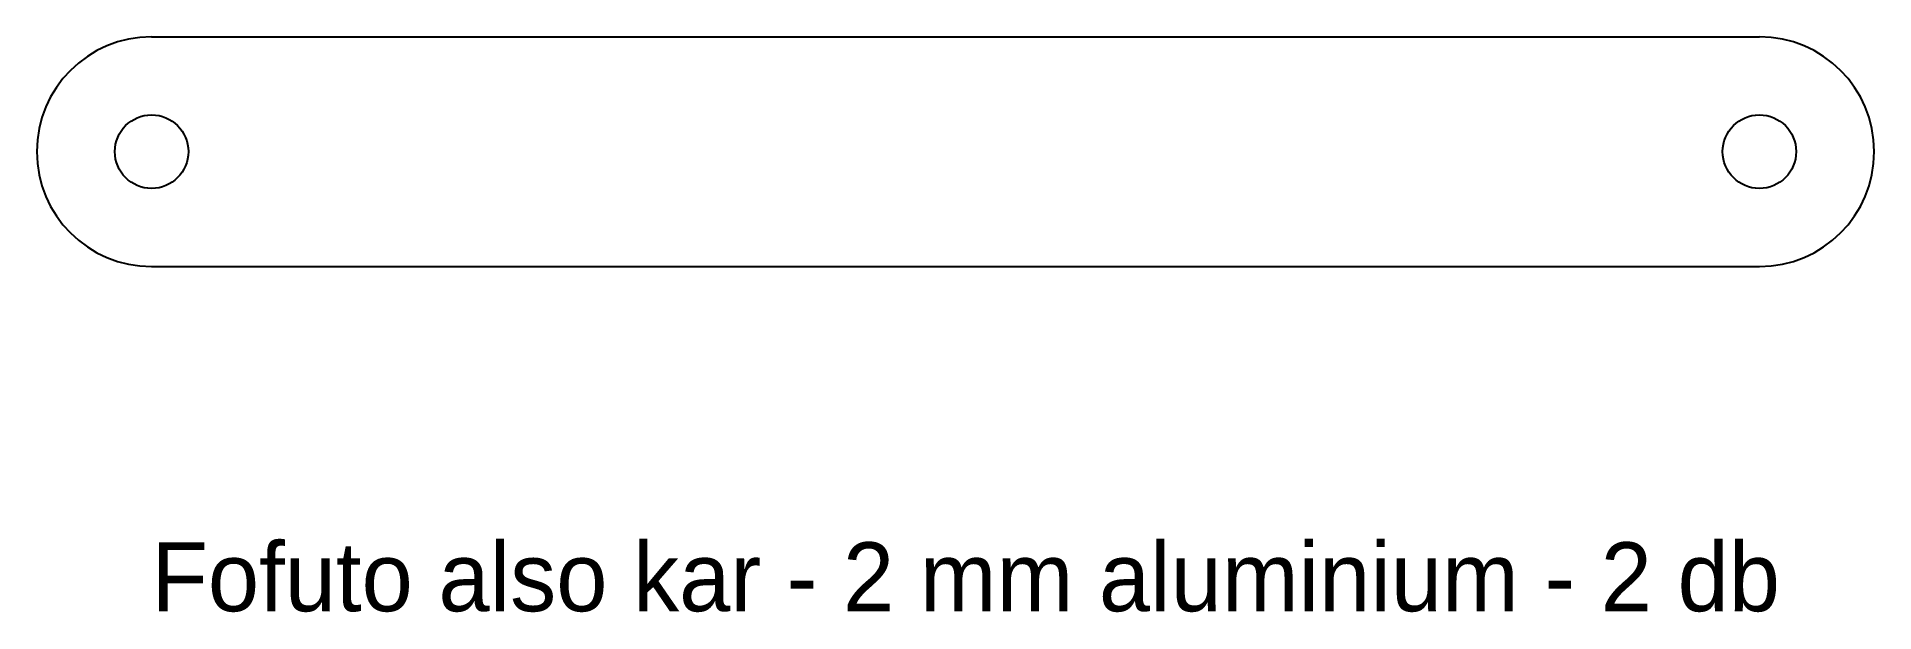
# Model space of a CAD drawing. Header units: millimetres. Extents: x -5 to 75, y -20 to 5.
import ezdxf

# ---------------------------------------------------------------- set-up
doc = ezdxf.new("R2010")
doc.units = ezdxf.units.MM
for name, color, linetype in [('FURAT', 1, 'Continuous'), ('KONTUR', 7, 'Continuous'), ('SZOVEG', 3, 'Continuous')]:
    doc.layers.add(name, color=color, linetype=linetype)

msp = doc.modelspace()

# ---------------------------------------------------------------- linework, layer by layer
at = {"layer": 'FURAT'}
for centre in [(0, 0), (70, 0)]:
    msp.add_circle(centre, 1.6, dxfattribs=at)
at = {"layer": 'KONTUR'}
for p, q in [((0, 5), (70, 5)), ((0, -5), (70, -5))]:
    msp.add_line(p, q, dxfattribs=at)
for centre, start, end in [((0, 0), 90, 270), ((70, 0), 270, 90)]:
    msp.add_arc(centre, 5, start, end, dxfattribs=at)

# ---------------------------------------------------------------- texts
at = {"layer": 'SZOVEG'}
msp.add_text('Fofuto also kar - 2 mm aluminium - 2 db', height=3, dxfattribs=at).set_placement((0, -20))

doc.saveas('drawing.dxf')
